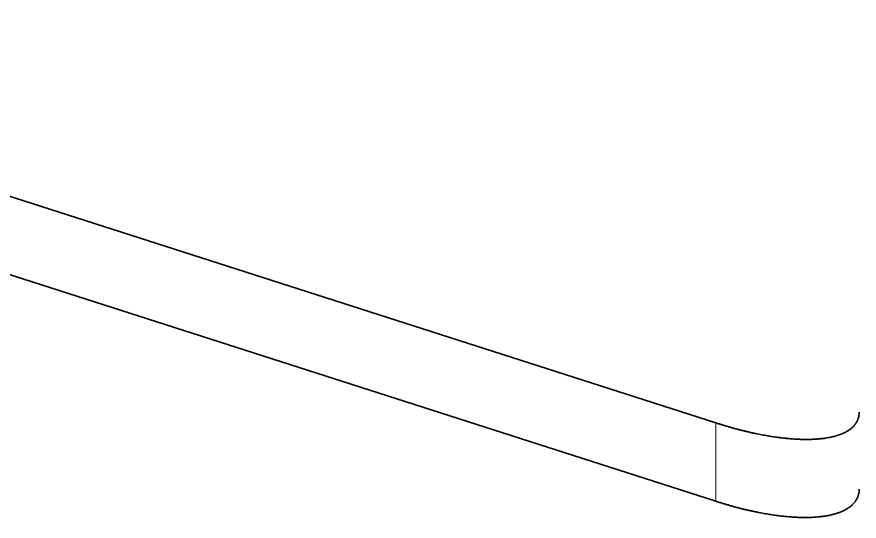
# Model space of a CAD drawing. Extents: x 23 to 587, y 4 to 413.
# Drawn here: x 182.066 to 187.025, y 158.365 to 161.332 of the extents above; entities that cross this region are included whole.
import ezdxf

# ---------------------------------------------------------------- set-up
doc = ezdxf.new("R2010")
doc.units = 0
doc.layers.get('0').update_dxf_attribs({"lineweight": 13})

# ---------------------------------------------------------------- blocks, each defined once
blk = doc.blocks.new('BLOCK7007')
at = {"color": 7, "lineweight": 35, "ltscale": 0.288805}
blk.add_line((14.0129, 40.3781), (25.0129, 36.8491), dxfattribs=at)
at = {"color": 7, "lineweight": 35, "ltscale": 0.288789}
blk.add_line((14.0129, 39.4534), (25.0129, 35.9266), dxfattribs=at)
at = {"color": 7, "lineweight": 13, "ltscale": 0.023064}
blk.add_line((25.0129, 35.9266), (25.0129, 36.8491), dxfattribs=at)
at = {"color": 7, "lineweight": 35}
for centre, radius, start, end in [((67.002, 51.268), 58.2658, 189.523634, 226.45559), ((67.0021, 51.268), 58.5658, 189.72797, 221.393737)]:
    blk.add_arc(centre, radius, start, end, dxfattribs=at)
for points, knots in [([(25.0129, 36.8491), (25.1753, 36.797), (25.3376, 36.7521), (25.4906, 36.7176), (25.8234, 36.6589), (26.0831, 36.6473), (26.2083, 36.6529), (26.4695, 36.6888), (26.6164, 36.77), (26.6727, 36.8295), (26.7, 36.8979), (26.7, 36.9739)], [0, 0, 0, 0, 0, 0, 1.489307, 1.489307, 1.489307, 3.481748, 3.481748, 3.481748, 6.548742, 6.548742, 6.548742, 6.548742, 6.548742, 6.548742]), ([(26.7, 36.0688), (26.7, 35.9738), (26.6594, 35.89), (26.5752, 35.8199), (26.3925, 35.7467), (26.0747, 35.733), (25.9818, 35.7341), (25.7621, 35.7491), (25.4931, 35.7951), (25.3404, 35.829), (25.1767, 35.8741), (25.0129, 35.9266)], [0, 0, 0, 0, 0, 0, 3.820935, 3.820935, 3.820935, 5.144613, 5.144613, 5.144613, 6.645976, 6.645976, 6.645976, 6.645976, 6.645976, 6.645976])]:
    blk.add_open_spline(points, degree=5, knots=knots, dxfattribs=at)

msp = doc.modelspace()

# ---------------------------------------------------------------- block references
at = {"lineweight": 0, "xscale": 0.5, "yscale": 0.5, "zscale": 0.5}
msp.add_blockref('BLOCK7007', (173.6746, 140.5185), dxfattribs=at)

doc.saveas('drawing.dxf')
